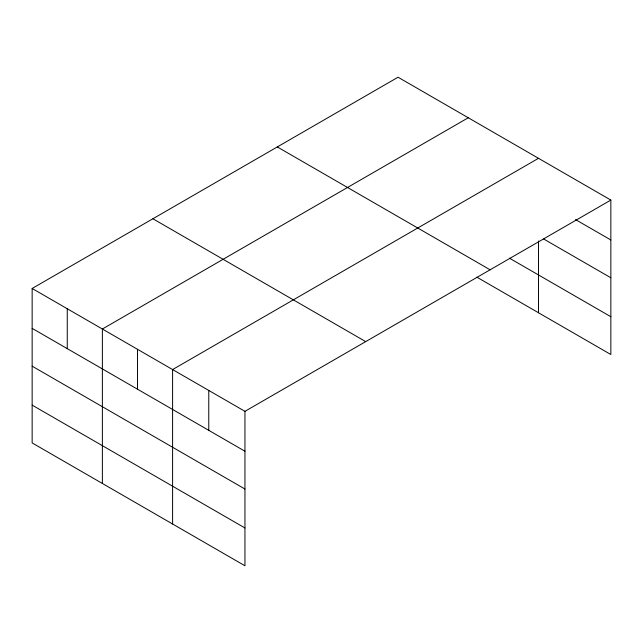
<?xml version="1.0" encoding="UTF-8"?>
<svg xmlns="http://www.w3.org/2000/svg" width="643" height="643" viewBox="0 0 643 643"><rect width="100%" height="100%" fill="white"/><g stroke="black" fill="none" stroke-linecap="round" stroke-linejoin="round"><path stroke-width="0.96" d="M476.841 277.157L610.85 354.526L610.85 200.077L398.049 77.224L32.15 288.474L32.15 442.923L244.951 565.776L244.951 411.335L32.15 288.474M468.273 117.765L102.374 329.015L102.374 483.464M538.496 158.307L172.597 369.564L172.597 524.005M244.951 411.335L610.85 200.077M575.533 219.593L610.85 239.976M543.665 238.987L610.85 277.776M509.385 258.14L610.85 316.726M277.302 146.934L490.103 269.795M152.897 218.765L365.698 341.618M32.15 328.372L244.951 451.233M32.15 366.172L244.951 489.034M32.15 405.122L244.951 527.975M538.496 240.996L538.496 312.755M208.774 390.446L208.774 430.344M137.481 349.286L137.481 389.184M67.258 308.744L67.258 348.643"/></g></svg>
